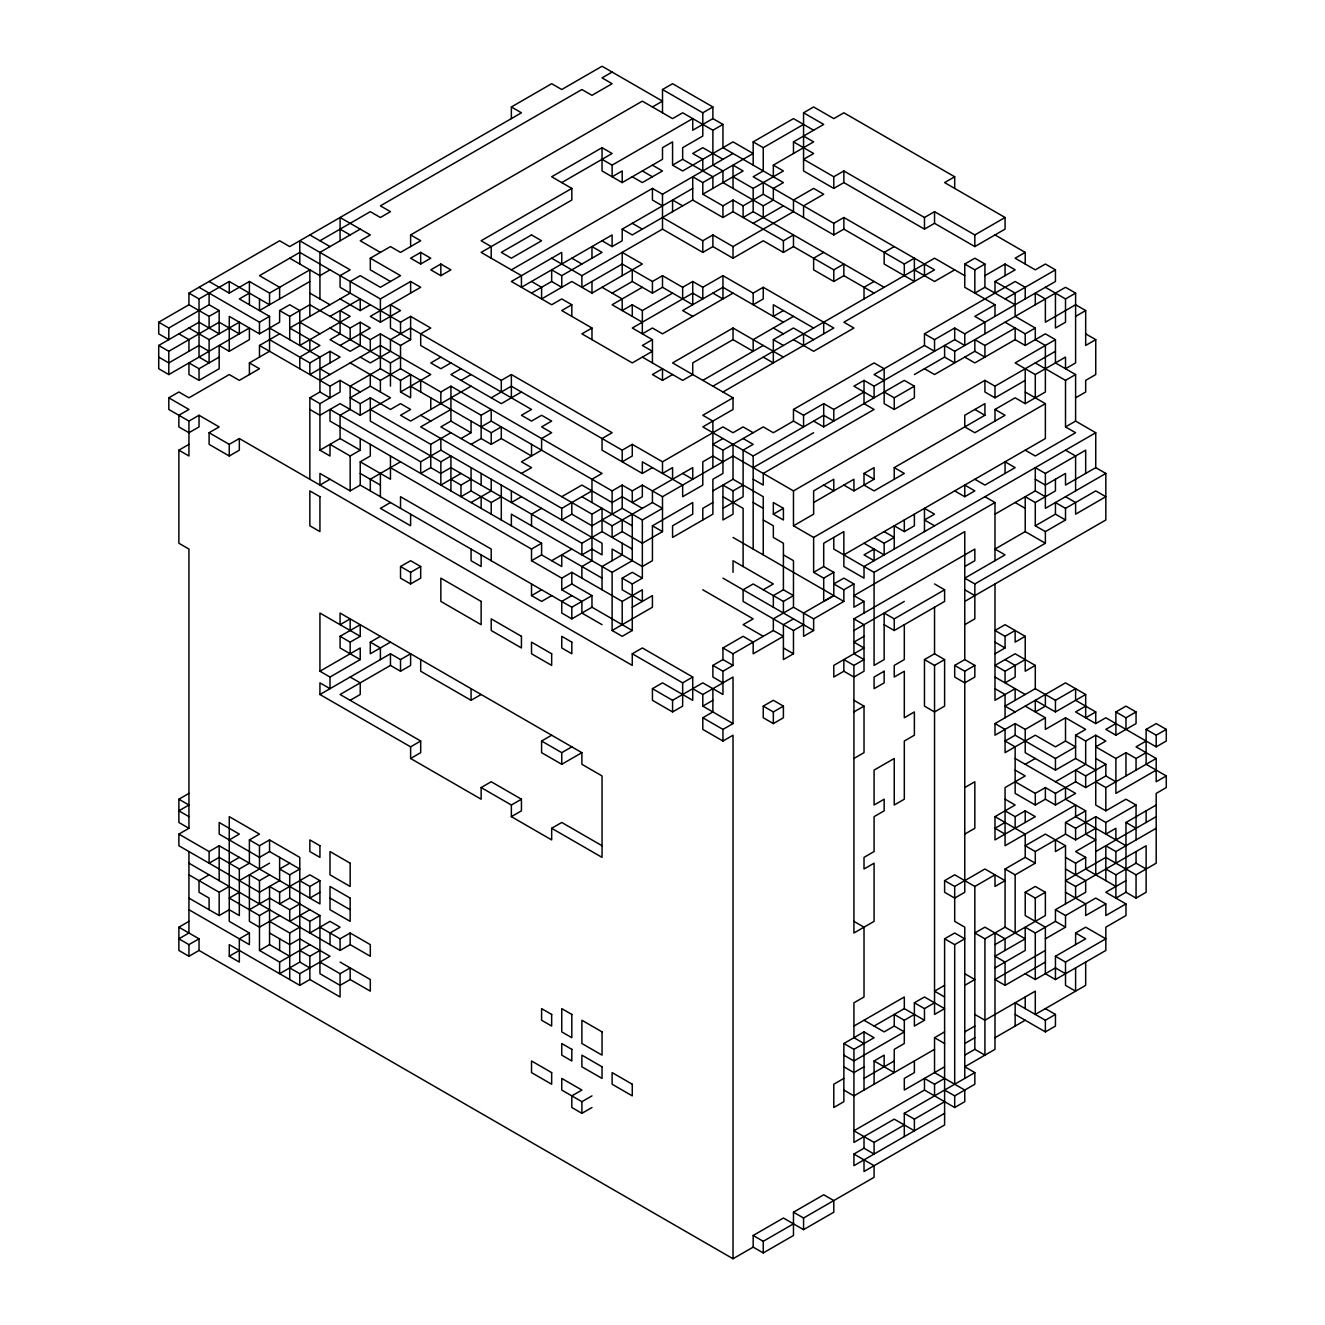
<?xml version="1.0" encoding="UTF-8"?>
<svg xmlns="http://www.w3.org/2000/svg" width="1325" height="1325" viewBox="0 0 1325 1325"><rect width="100%" height="100%" fill="white"/><g stroke="black" fill="none" stroke-linecap="round" stroke-linejoin="round"><path stroke-width="1.5" d="M219.172 357.104L199.032 368.731L188.945 362.918L188.945 374.561L199.032 380.374L219.172 368.731L219.172 345.461L229.258 351.291L249.398 339.647L249.398 328.02L168.805 374.561L158.718 368.731L158.718 345.461L199.032 322.207L219.172 333.834L219.172 310.563L209.102 304.75L168.805 328.02L168.805 339.647L158.718 333.834L158.718 322.207L188.945 304.75L188.945 293.107L279.625 240.769L289.711 246.582L521.437 112.791L511.367 106.977L511.367 118.604M511.367 106.977L551.664 83.707L561.75 89.52L602.047 66.25L662.5 101.147L652.43 106.977M188.945 293.107L199.032 298.937L229.258 281.48L269.555 304.75L269.555 293.107L309.851 269.853L309.851 316.377M209.102 281.48L229.258 293.107L249.398 281.48L269.555 293.107M319.938 240.769L370.304 211.669L380.391 217.499L390.461 211.669L380.391 205.855L581.89 89.52L591.977 95.334L612.117 83.707L602.047 77.877L612.117 72.063M188.945 304.75L209.102 316.377L219.172 310.563M249.398 293.107L239.328 298.937L269.555 316.377L269.555 351.291L249.398 362.918L249.398 374.561M360.234 229.126L319.938 252.396L319.938 298.937M158.718 345.461L168.805 351.291L219.172 322.207L239.328 333.834L239.328 322.207L209.102 339.647L209.102 362.918L199.032 357.104L199.032 298.937M309.851 281.48L259.485 310.563L259.485 298.937M330.008 269.853L319.938 275.666L289.711 258.209M199.032 287.293L259.485 322.207L269.555 316.377M229.258 351.291L229.258 316.377L259.485 333.834L279.625 322.207L279.625 310.563L289.711 304.75L299.781 310.563L299.781 345.477L350.164 316.377L340.078 310.563L340.078 333.834L330.008 339.647L350.164 351.291L360.234 345.461L360.234 322.207L370.304 328.02L340.078 345.461M390.461 281.48L370.304 269.853L370.304 258.209L390.461 246.582L400.531 252.396L420.688 240.753L410.618 234.939L410.618 246.582M410.618 234.939L642.343 101.147L672.57 118.604L682.657 112.791L712.883 130.231L722.953 124.418L722.953 147.688L783.406 182.585L773.336 188.415L773.336 200.042L763.25 205.855L722.953 182.585L722.953 170.958L712.883 165.145L712.883 130.231M662.5 112.791L662.5 89.52L672.57 83.707L712.883 106.961L712.883 118.604L692.727 130.231L692.727 118.604L612.117 165.145L602.047 159.315M279.625 310.563L289.711 316.377L309.851 304.75L350.164 328.02L360.234 322.207M209.102 432.728L229.258 444.355L239.328 438.542L239.328 450.169L229.258 455.999L209.102 444.355L209.102 432.728L219.172 426.915L199.032 415.272L188.945 421.085L168.805 409.458L168.805 397.815L178.875 392.001L188.945 397.815L229.258 374.561L239.328 380.374L259.485 368.731L249.398 362.918M259.485 357.104L259.485 345.477L279.625 333.834M420.688 252.396L410.618 258.209L420.688 264.023L430.757 258.209L420.688 252.396L420.688 264.023M561.75 182.585L612.117 153.501L602.047 147.688L551.664 176.772L571.82 188.415L571.82 200.042L481.141 252.396L521.437 275.666L521.437 287.293L612.117 234.939L612.117 246.582L602.047 240.769M330.008 316.377L360.234 298.937L360.234 310.563L340.078 298.937M360.234 310.563L370.304 304.75M279.625 298.937L279.625 287.293L259.485 275.666L299.781 252.396L380.391 298.937L410.618 281.48L420.688 287.293L370.304 316.377L380.391 322.207L400.531 310.563L390.461 304.75L390.461 328.02L410.618 339.647L410.618 316.377L400.531 322.207L340.078 287.293L340.078 275.666L350.164 269.853L299.781 240.769L299.781 264.023M440.844 264.023L430.757 269.853L440.844 275.666L450.914 269.853L440.844 264.023L440.844 275.666M571.82 188.415L481.141 240.753L491.211 246.582L491.211 258.209M662.5 89.52L702.797 112.791L712.883 106.961M309.851 362.918L330.008 351.291L340.078 357.104L309.851 374.561L309.851 362.918L269.555 339.647M602.047 147.688L602.047 170.958L622.203 182.585L662.5 159.315L662.5 147.688L672.57 141.874L672.57 165.145L682.657 170.958L733.023 141.874L753.18 153.501L702.797 182.585L692.727 176.772L692.727 200.042L632.273 234.939L622.203 229.126L622.203 240.769L612.117 246.582M279.625 857.374L279.625 880.645L259.485 892.272L178.875 845.747L178.875 834.104L188.945 828.291L188.945 549.063L178.875 543.25L178.875 450.169L188.945 444.355M360.234 333.834L370.304 339.647L380.391 333.834L400.531 345.461L410.618 339.647M672.57 165.145L682.657 159.315L712.883 176.772L712.883 188.415M319.938 380.374L380.391 345.461L430.757 374.544L400.531 392.001L410.618 397.815L410.618 374.561L400.531 380.374L380.391 368.731L350.164 386.188L350.164 409.458L340.078 415.272L340.078 438.542L319.938 450.169L330.008 455.999L330.008 444.355L350.164 455.999L360.234 450.169L360.234 438.542M511.367 269.853L652.43 188.415L662.5 194.228L733.023 153.501M309.851 479.252L309.851 397.815L319.938 392.001L330.008 397.815L330.008 386.188L340.078 380.374L360.234 392.001M753.18 165.145L753.18 141.874L793.476 118.604L813.633 130.231M954.696 176.772L944.609 182.585L1005.062 217.499L1005.062 229.126L974.836 246.582L934.539 223.312L924.469 229.126L843.859 182.585L833.789 188.415L803.563 170.958L803.563 112.791L813.633 106.961L833.789 118.604L843.859 112.791L954.696 176.772L954.696 188.415M309.851 397.815L319.938 403.645L340.078 392.001L340.078 380.374M330.008 328.02L390.461 362.918L400.531 357.104M622.203 229.126L692.727 188.415M753.18 141.874L763.25 147.688L803.563 124.418M309.851 409.458L319.938 415.272L340.078 403.645L360.234 415.272L390.461 397.815L370.304 386.188L350.164 397.815L360.234 403.645L370.304 397.815L390.461 409.458L400.531 403.645L410.618 409.458L400.531 415.272L410.618 421.085L471.071 386.188M350.164 362.918L380.391 380.374L400.531 368.731L440.844 392.001L450.914 386.188L602.047 473.439L591.977 479.252L591.977 502.523M531.524 293.107L551.664 281.48L561.75 287.293L561.75 275.666L602.047 252.396L591.977 246.582L591.977 258.209M702.797 182.585L702.797 194.228L743.11 170.958L733.023 165.145L733.023 188.415M793.476 153.501L793.476 141.874L823.703 124.418L803.563 112.791M440.844 357.104L430.757 362.918L440.844 368.731L450.914 362.918M551.664 258.209L581.89 275.666L662.5 229.126L702.797 252.396L712.883 246.582L733.023 258.209L763.25 240.769L783.406 252.396L793.476 246.582L833.789 269.853L843.859 264.023L843.859 275.666L833.789 281.48L813.633 269.853L813.633 258.209L823.703 252.396M773.336 176.772L773.336 165.145L813.633 141.874L803.563 136.061M702.797 194.228L722.953 205.855L733.023 200.042L743.11 205.855L763.25 194.228L833.789 234.939L843.859 229.126L904.312 264.023L914.383 258.209L914.383 281.48L884.156 264.023L884.156 252.396L894.242 246.582M733.023 176.772L753.18 188.415L783.406 170.958L773.336 165.145M460.984 368.731L450.914 374.544L501.297 403.645L521.437 392.001M571.82 316.377L571.82 304.75L561.75 310.563L591.977 328.02L591.977 339.647M531.524 281.48L541.594 287.293L541.594 298.937L571.82 281.48L591.977 293.107L642.343 264.023L622.203 252.396L622.203 275.666M692.727 200.042L722.953 217.499L733.023 211.669L783.406 240.769L793.476 234.939L793.476 246.582M460.984 380.374L471.071 374.544M612.117 293.123L632.273 281.48L652.43 293.123L662.5 287.293L692.727 304.75L692.727 281.48L702.797 287.293L722.953 275.666L753.18 293.107L763.25 287.293L833.789 328.02L722.953 392.001M662.5 217.499L702.797 240.769L712.883 234.939L733.023 246.582L793.476 211.669L793.476 200.042L813.633 188.415L823.703 194.228L803.563 205.855L803.563 217.499M884.156 287.293L753.18 211.669L743.11 217.499L743.11 205.855M642.343 287.293L612.117 304.75L642.343 322.207M581.89 275.666L581.89 287.293L622.203 264.023L652.43 281.48L662.5 275.666L682.657 287.293L692.727 281.48M753.18 223.312L783.406 205.855M793.476 141.874L813.633 153.501L803.563 159.315L833.789 176.772L843.859 170.958L924.469 217.499L934.539 211.669L974.836 234.939L1005.062 217.499M330.008 479.252L319.938 485.082L319.938 473.439L350.164 490.896L360.234 485.082L571.82 607.231L591.977 595.604L591.977 607.231L632.273 630.501L632.273 583.961L642.343 578.147L642.343 519.98L662.5 508.336L652.43 502.523L612.117 525.793L602.047 519.98M360.234 485.082L360.234 461.812L370.304 455.999L370.304 444.355M450.914 409.458L420.688 426.898L561.75 508.336L591.977 490.896M360.234 357.104L370.304 362.918L390.461 351.291L390.461 339.647L410.618 328.02L501.297 380.374L511.367 374.544L612.117 432.728L602.047 438.542L602.047 450.169L642.343 473.439L652.43 467.626M591.977 328.02L581.89 333.834L632.273 362.918L652.43 351.291L642.343 345.461L652.43 339.647L652.43 362.918M672.57 293.123L642.343 310.563L632.273 304.75L622.203 310.563L622.203 298.937L602.047 287.293M471.071 421.085L471.071 432.728L450.914 421.085L440.844 426.898L591.977 514.166L602.047 508.336L602.047 531.607L581.89 543.25L450.914 467.626L440.844 473.439L430.757 467.626L420.688 473.439L420.688 461.812L440.844 450.169L602.047 543.25L602.047 554.877L591.977 549.063L581.89 554.877L581.89 543.25M491.211 397.815L511.367 386.188L622.203 450.169L632.273 444.355L662.5 461.812L722.953 426.898L733.023 432.728L743.11 426.898L753.18 432.728M400.531 461.812L370.304 479.252L370.304 490.896M370.304 409.458L430.757 444.355L450.914 432.728M450.914 397.815L481.141 415.272L491.211 409.458L491.211 421.085L481.141 426.898M460.984 438.542L471.071 432.728M763.25 147.688L763.25 170.958L753.18 176.772L833.789 223.312L843.859 217.499L934.539 269.853L843.859 322.207L853.929 328.02L813.633 351.291L793.476 339.647M370.304 397.815L370.304 421.085L440.844 461.812L450.914 455.999L450.914 490.896M471.071 444.355L481.141 438.542L491.211 444.355L501.297 438.542L531.524 455.999L531.524 444.355M410.618 386.188L491.211 432.728L501.297 426.898L501.297 438.542M733.023 293.123L662.5 333.834L652.43 328.02L642.343 333.834L642.343 310.563M390.461 502.523L380.391 508.353L410.618 525.793L410.618 514.166M460.984 473.439L440.844 485.082L440.844 461.812M450.914 479.252L460.984 485.082L471.071 479.252M783.406 357.104L733.023 328.02L672.57 362.918L733.023 397.815L733.023 409.458L702.797 426.898L753.18 455.999L823.703 415.272L833.789 421.085L833.789 409.458L864.016 392.001M501.297 496.709L491.211 502.523L471.071 490.896L460.984 496.709L460.984 485.082M662.5 380.374L662.5 368.731L652.43 374.544L662.5 380.374L672.57 374.544M793.476 316.377L753.18 339.647L753.18 351.291L733.023 339.647L692.727 362.918L692.727 374.561L682.657 380.374L642.343 357.104M783.406 310.563L773.336 316.377L773.336 304.75L813.633 328.02M471.071 502.523L491.211 490.896L491.211 479.252M521.437 473.439L531.524 467.626L521.437 461.812L541.594 450.169L541.594 438.542L551.664 432.728L541.594 426.898L551.664 421.085L541.594 415.272L531.524 421.085L521.437 415.272L531.524 409.458L420.688 345.461L420.688 333.834L430.757 328.02L410.618 316.377M702.797 380.374L763.25 345.461M763.25 357.104L773.336 362.918L773.336 339.647L793.476 328.02L813.633 339.647M874.086 281.48L864.016 287.293L864.016 298.937M400.531 566.52L410.618 560.707L420.688 566.52L420.688 578.147L410.618 583.961L400.531 578.147L400.531 566.52L410.618 572.334L420.688 566.52M521.437 496.709L511.367 502.523L511.367 490.896M712.883 386.188L934.539 258.209L964.766 275.666M541.594 508.353L531.524 514.166L531.524 525.793M561.75 496.709L581.89 485.082L612.117 502.523L622.203 496.709L642.343 508.336M733.023 397.815L702.797 415.272L712.883 421.085L712.883 467.626M954.696 269.853L934.539 281.48L914.383 269.853M994.992 316.377L994.992 304.75L964.766 287.293L964.766 264.023L974.836 258.209L984.922 264.023L984.922 287.293L1015.149 304.75M340.078 636.315L360.234 624.688L360.234 636.315L350.164 642.145L340.078 636.315L340.078 647.958L360.234 659.585L360.234 647.958L319.938 671.228L319.938 613.061L360.234 636.315M964.766 264.023L974.836 269.853L984.922 264.023M642.343 519.98L622.203 508.336L591.977 525.793L571.82 514.166L561.75 519.98L561.75 508.336M491.211 421.085L612.117 490.896L622.203 485.082L632.273 490.896L642.343 485.082L662.5 496.709L733.023 455.999L793.476 490.896L984.922 380.374L994.992 386.188L1055.445 351.291M984.922 275.666L1005.062 264.023L1015.149 269.853L994.992 281.48L994.992 293.107M1025.219 264.023L1025.219 252.396L1015.149 258.209L1035.289 269.853L1045.375 264.023L1055.445 269.853L1055.445 281.48L964.766 333.834L954.696 328.02L934.539 339.647L924.469 333.834L924.469 345.461L934.539 351.291L934.539 339.647M390.461 642.145L370.304 653.772L370.304 642.145L380.391 636.315M390.461 467.626L531.524 549.063L541.594 543.25L541.594 554.877L561.75 566.52L561.75 554.877L602.047 578.147M722.953 438.542L712.883 444.355L722.953 450.169L763.25 426.898L773.336 432.728L793.476 421.085L803.563 426.898L803.563 415.272L823.703 403.645L833.789 409.458M984.922 287.293L974.836 293.107L974.836 269.853M319.938 671.228L330.008 677.042L360.234 659.585M531.524 549.063L531.524 560.707L541.594 554.877M793.476 421.085L793.476 409.458L874.086 362.918L884.156 368.731L884.156 403.645L894.242 409.458L914.383 397.815L914.383 386.188L904.312 380.374L823.703 426.898L813.633 421.085M924.469 333.834L1015.149 281.48L1025.219 287.293L1025.219 298.937M319.938 694.499L390.461 653.772L400.531 659.585L410.618 653.772L410.618 665.415L400.531 671.228L390.461 665.415L340.078 694.499L420.688 741.023L420.688 752.666L410.618 758.48L410.618 746.853L319.938 694.499L319.938 682.855L330.008 688.669L330.008 677.042M551.664 560.707L571.82 549.063M864.016 380.374L853.929 386.188L874.086 397.815L874.086 386.188L864.016 380.374L864.016 403.645L874.086 409.458L763.25 473.439L763.25 485.082L753.18 479.252M924.469 345.461L874.086 374.544L884.156 380.374M994.992 304.75L974.836 316.377L984.922 322.207L984.922 333.834M1005.062 298.937L1055.445 269.853M622.203 519.98L622.203 531.607L612.117 537.437L612.117 525.793M874.086 386.188L954.696 339.647L964.766 345.461L964.766 333.834M188.945 828.291L178.875 822.477L178.875 799.207L188.945 793.393M350.164 700.312L360.234 694.499L360.234 682.855L350.164 677.042M531.524 583.961L531.524 595.604L541.594 589.791M531.524 560.707L561.75 578.147L571.82 572.334L622.203 601.418L642.343 589.791L642.343 601.418L622.203 589.791L622.203 578.147L632.273 572.334L642.343 578.147M612.117 560.69L612.117 549.063L642.343 566.52L652.43 560.69L652.43 525.793L692.727 502.523L692.727 514.166L672.57 525.793L672.57 537.437L712.883 514.166L712.883 479.252L722.953 473.439L722.953 450.169M712.883 490.896L733.023 479.252L763.25 496.709L763.25 554.877M753.18 467.626L813.633 432.728M914.383 374.544L944.609 357.104L954.696 362.918L954.696 351.291L944.609 345.461L944.609 357.104M954.696 351.291L1065.515 287.293L1075.602 293.107L1075.602 362.918L1065.515 368.731L1065.515 357.104L1035.289 374.561L1015.149 362.918L1055.445 339.647L1055.445 362.918L1075.602 374.561L1075.602 421.085L1095.742 432.728L1095.742 467.626L1065.515 485.082L1065.515 473.439L1045.375 485.082L1035.289 479.252M551.664 595.604L541.594 601.418L531.524 595.604M561.75 578.147L561.75 589.791L571.82 583.961L591.977 595.604M662.5 496.709L662.5 531.607L642.343 543.25L622.203 531.607M712.883 502.523L702.797 508.353L702.797 519.98M733.023 490.896L733.023 514.166L722.953 519.98L722.953 485.082L733.023 490.896L743.11 485.082M884.156 392.001L894.242 397.815L914.383 386.188M1055.445 339.647L1045.375 333.834L1025.219 345.461L1015.149 339.647L1015.149 328.02L984.922 345.461L984.922 357.104L974.836 351.291L934.539 374.544L924.469 368.731M1045.375 287.293L1065.515 298.937L1075.602 293.107M571.82 595.604L561.75 601.418L561.75 613.044L571.82 618.874L591.977 607.231M511.367 525.793L511.367 514.166L612.117 572.334L632.273 560.69L632.273 514.166M722.953 508.353L743.11 496.709L743.11 450.169L753.18 444.355L743.11 438.542M1015.149 339.647L974.836 362.918L964.766 357.104M1025.219 345.461L1025.219 333.834L1035.289 328.02L1035.289 339.647L1045.375 345.461L1045.375 392.001L1025.219 403.645L1015.149 397.815L994.992 409.458L994.992 421.085M1075.602 316.377L1085.672 310.563L1085.672 345.461L1095.742 339.647L1095.742 374.561L1085.672 380.374L1085.672 392.001L1075.602 397.815M773.336 514.166L783.406 508.353L783.406 519.98L773.336 514.166L773.336 502.523L783.406 508.336M178.875 834.104L209.102 851.561L219.172 845.747L319.938 903.915L319.938 880.645L309.851 874.831L279.625 892.272L279.625 903.915L289.711 898.085L319.938 915.542L319.938 973.709L340.078 985.353L350.164 979.539L370.304 991.166L370.304 979.539L340.078 962.082M229.258 839.918L239.328 834.104L219.172 822.477L219.172 834.104L259.485 857.374L269.555 851.561L299.781 869.001L289.711 874.831L279.625 869.001L289.711 863.188M420.688 659.585L420.688 671.228L471.071 700.312L481.141 694.499M632.273 607.231L652.43 595.604L652.43 607.231L612.117 630.501L612.117 572.334M813.633 502.523L853.929 479.252L853.929 490.896L843.859 485.082M894.242 479.252L894.242 467.626L904.312 473.439L874.086 490.896L864.016 485.082L864.016 473.439L874.086 467.626L874.086 479.252L853.929 490.896M984.922 380.374L984.922 392.001L994.992 397.815L1025.219 380.374M209.102 851.561L209.102 863.188L219.172 857.374L239.328 869.001L249.398 863.188L249.398 839.918L259.485 834.104L229.258 816.647L229.258 921.355L249.398 932.999L249.398 944.626L188.945 909.728M410.618 746.853L420.688 741.023M793.476 490.896L793.476 525.793L813.633 514.166L813.633 490.896L833.789 479.252L833.789 490.896L823.703 485.082M894.242 467.626L984.922 415.272L984.922 403.645L964.766 415.272L964.766 426.898L974.836 432.728L1005.062 415.272L994.992 409.458M209.102 874.831L199.032 880.645L199.032 892.272L209.102 898.102L209.102 909.728M229.258 863.188L239.328 857.374M249.398 839.918L259.485 845.731L269.555 839.918L299.781 857.374L299.781 962.082L279.625 973.709L279.625 962.082L309.851 944.626M632.273 630.501L622.203 636.315L612.117 630.501M1035.289 362.918L1065.515 380.374L1075.602 374.561M793.476 525.793L813.633 537.437L1045.375 403.645L1045.375 438.542L843.859 554.877M188.945 874.831L219.172 892.272L229.258 886.458M239.328 880.645L269.555 863.188M632.273 653.772L642.343 647.958L692.727 677.042L692.727 700.312L662.5 682.855L652.43 688.669L652.43 700.312L672.57 711.939L682.657 706.126L682.657 682.855L632.273 653.772L632.273 665.398L239.328 438.542M753.18 1247.123L753.18 1235.48L783.406 1218.023L803.563 1229.666L833.789 1212.209L833.789 1200.582L823.703 1194.769L793.476 1212.209L793.476 1235.48L763.25 1252.937L753.18 1247.123L733.023 1258.75L199.032 950.456L188.945 956.269L178.875 950.456L178.875 927.185L188.945 921.355M239.328 892.272L229.258 898.085L259.485 915.542L269.555 909.728M279.625 915.542L259.485 927.185L249.398 921.355L249.398 874.831L259.485 880.645L269.555 874.831M763.25 589.791L773.336 583.961L733.023 560.707L733.023 572.334M188.945 898.102L219.172 915.542L229.258 909.728L239.328 915.542L239.328 869.001M803.563 624.688L793.476 630.501L743.11 601.418L743.11 589.791L753.18 583.961L783.406 601.418L793.476 595.604L783.406 589.791L773.336 595.604L773.336 607.231M813.633 537.437L813.633 572.334L823.703 566.52L833.789 572.334L833.789 595.604L823.703 601.418L823.703 578.147L833.789 572.334M1065.515 380.374L1065.515 426.915L1075.602 421.085M188.945 851.561L188.945 932.999L178.875 938.812L188.945 944.626L199.032 938.812L199.032 950.456M249.398 909.728L269.555 898.085L289.711 909.728L299.781 903.915M410.618 758.48L481.141 799.207L481.141 787.563L511.367 805.02L511.367 816.647L551.664 839.918L551.664 828.291L602.047 857.374L602.047 775.937L581.89 764.293L581.89 752.666L561.75 764.293L541.594 752.666L541.594 741.023L551.664 735.209M874.086 537.437L884.156 543.25L894.242 537.437L884.156 531.607M894.242 549.063L894.242 525.793L904.312 531.607L914.383 525.793L914.383 514.166M964.766 496.709L974.836 490.896L964.766 485.082L964.766 496.709L954.696 490.896M299.781 880.645L309.851 886.458L319.938 880.645M481.141 787.563L491.211 781.75L521.437 799.207L521.437 810.834L511.367 816.647M722.953 647.958L733.023 653.772L733.023 665.398L722.953 659.585L722.953 647.958L743.11 636.315L753.18 642.145L753.18 653.772L783.406 636.315L773.336 630.501L773.336 618.874L793.476 607.231L813.633 618.874L843.859 601.418L843.859 589.791L853.929 583.961L853.929 607.231L864.016 601.418L864.016 613.044M1095.742 432.728L864.016 566.52L864.016 578.147L843.859 566.52L843.859 531.607L823.703 543.25L823.703 566.52M722.953 682.855L712.883 677.042L712.883 665.398L722.953 659.585M733.023 653.772L773.336 630.501M793.476 618.874L783.406 624.688L783.406 659.585L793.476 653.772L793.476 630.501M833.789 595.604L803.563 613.044L803.563 636.315L813.633 630.501L813.633 618.874M833.789 537.437L833.789 549.063L874.086 572.334L994.992 502.523L994.992 560.707M994.992 514.166L1035.289 490.896L1035.289 467.626L1045.375 473.439L1085.672 450.169L1085.672 473.439M249.398 932.999L239.328 938.812L239.328 962.082L229.258 956.269L229.258 944.626L299.781 985.353L309.851 979.539L340.078 996.98L340.078 973.709L319.938 962.082M319.938 892.272L309.851 898.085L309.851 886.458M541.594 741.023L561.75 752.666L571.82 746.853M682.657 682.855L692.727 677.042M229.258 956.269L239.328 950.456M309.851 909.728L289.711 921.355L289.711 909.728M652.43 688.669L672.57 700.312L702.797 682.855L722.953 694.482L722.953 671.228L733.023 665.398M692.727 688.669L702.797 694.499L733.023 677.042L733.023 723.582L722.953 729.396L702.797 717.753L702.797 729.396L722.953 741.023L733.023 735.209L733.023 1258.75M1065.515 496.709L1075.602 502.523L1075.602 514.166L1105.828 496.709L1095.742 490.896L1065.515 508.353L1065.515 519.98L1045.375 531.607L1045.375 543.25L974.836 583.961L964.766 578.147L1005.062 554.877L994.992 549.063L1025.219 531.607L1025.219 496.709L1035.289 502.523L1055.445 490.896L1055.445 479.252M259.485 915.542L259.485 950.439L269.555 944.626L289.711 956.269M269.555 921.355L289.711 932.999L299.781 927.185M299.781 915.542L309.851 921.355L319.938 915.542M511.367 805.02L521.437 799.207M702.797 694.499L702.797 706.126L712.883 700.312M864.016 636.315L853.929 642.145L864.016 647.958L833.789 665.398L833.789 677.042L843.859 671.228L843.859 659.585L853.929 665.398L864.016 659.585L853.929 653.772L853.929 618.874L974.836 549.063L974.836 560.707L964.766 566.52M964.766 601.418L1105.828 519.98L1105.828 473.439L1045.375 508.353L1045.375 473.439M853.929 630.501L904.312 601.418M702.797 717.753L712.883 711.939L712.883 688.669M1035.289 502.523L1035.289 525.793L1055.445 514.166L1065.515 519.98M299.781 950.439L309.851 956.269L319.938 950.439M319.938 927.185L340.078 938.812L350.164 932.999L370.304 944.626L370.304 956.269L350.164 944.626L340.078 950.439L188.945 863.188M874.086 572.334L874.086 665.398L884.156 659.585L884.156 613.044L894.242 618.874L944.609 589.791L944.609 601.418L894.242 630.501L884.156 624.688M763.25 706.126L773.336 700.312L783.406 706.126L783.406 717.753L773.336 723.582L763.25 717.753L763.25 706.126L773.336 711.939L783.406 706.126M299.781 985.353L299.781 973.709L330.008 956.269L299.781 938.812L289.711 944.626L269.555 932.999M551.664 828.291L561.75 822.461L602.047 845.731M340.078 973.709L350.164 967.896L350.164 979.539M964.766 624.688L974.836 618.874L974.836 583.961M924.469 659.585L934.539 653.772L944.609 659.585L944.609 706.126L934.539 711.939L924.469 706.126L924.469 659.585L934.539 665.398L944.609 659.585M853.929 711.939L864.016 706.126L864.016 752.666L853.929 758.48M954.696 665.415L964.766 659.585L974.836 665.415L974.836 677.042L964.766 682.855L954.696 677.042L954.696 665.415L964.766 671.228L974.836 665.415M1025.219 636.331L1005.062 624.688L994.992 630.501L1005.062 636.331L1015.149 630.501L1015.149 642.145L1025.219 636.331L1025.219 671.228L1035.289 665.415L1035.289 688.685L1005.062 706.126L1015.149 711.939M994.992 653.772L1005.062 647.958L1005.062 636.331M1035.289 665.415L1015.149 653.772L994.992 665.415L1005.062 671.228L1025.219 659.602M1025.219 729.396L1025.219 752.666L1055.445 770.123L1075.602 758.48L1075.602 735.209L1085.672 729.396L1065.515 717.769L1045.375 729.396L1045.375 717.769L1025.219 729.396L1015.149 723.582L994.992 735.209L994.992 723.582L1065.515 682.855L1085.672 694.499L1085.672 717.769L1095.742 711.939L1095.742 723.582L1075.602 711.939L1085.672 706.126M1035.289 688.685L1055.445 700.312L1075.602 688.685L1075.602 700.312L1095.742 711.939M1065.515 717.769L1065.515 741.039L1075.602 746.853L1055.445 758.48L1015.149 735.209L1005.062 741.039L1015.149 746.853L1015.149 793.377L1035.289 805.02L1045.375 799.207L1055.445 805.02L1075.602 793.393L1015.149 758.48M1045.375 694.499L1045.375 706.126L1035.289 711.939L1035.289 700.312L1055.445 711.939L1085.672 694.499M964.766 787.563L974.836 781.75L974.836 828.291L964.766 834.104M1025.219 764.293L1035.289 758.48M1065.515 741.039L1055.445 746.853L1035.289 735.209L1005.062 752.666L1005.062 729.396L994.992 723.582M1095.742 723.582L1105.828 717.769L1156.195 746.853L1166.282 741.039L1166.282 729.396L1156.195 723.582L1146.125 729.396L1146.125 764.293L1166.282 775.937L1166.282 787.563L1156.195 793.393L1156.195 863.188L1136.055 874.831L1136.055 898.102L1125.968 892.272L1115.898 898.102L1115.898 874.831L1105.828 869.001M1115.898 735.209L1115.898 711.956L1125.968 706.126L1136.055 711.956L1136.055 723.582L1115.898 735.209L1105.828 729.396L1115.898 723.582M1075.602 735.209L1085.672 741.039L1095.742 735.209L1105.828 741.039L1095.742 746.853L1115.898 758.48L1125.968 752.666L1136.055 758.48L1146.125 752.666M1115.898 711.956L1125.968 717.769L1136.055 711.956M1005.062 810.834L1015.149 816.647L1025.219 810.834L1035.289 816.647L994.992 839.918L994.992 816.647L1015.149 805.02L1005.062 799.207M1015.149 781.75L1035.289 793.377L1045.375 787.563L1055.445 793.377L1075.602 781.75L1085.672 787.563L1105.828 775.937L1105.828 764.293L1095.742 758.48M1055.445 781.75L1085.672 764.293L1085.672 741.039M1005.062 822.477L994.992 828.291L1005.062 834.104M1075.602 781.75L1075.602 770.123L1085.672 775.937L1105.828 764.293M1146.125 741.039L1136.055 746.853L1156.195 758.48L1156.195 781.75L1166.282 775.937M1146.125 729.396L1156.195 735.209L1166.282 729.396M964.766 671.228L964.766 892.272L954.696 898.085L944.609 892.272L944.609 880.645L954.696 874.815L974.836 886.458L974.836 1049.334L964.766 1055.147M1095.742 781.75L1105.828 787.563L1156.195 758.48M591.977 1107.501L581.89 1113.331L571.82 1107.501L571.82 1095.874L581.89 1090.061L561.75 1078.418L561.75 1090.061L581.89 1101.688L591.977 1095.874M944.609 880.645L954.696 886.458L984.922 869.001L1005.062 880.645L994.992 886.458L994.992 874.815L974.836 886.458M1095.742 828.291L1075.602 839.918L1065.515 834.104L1065.515 822.477L1085.672 810.834L1085.672 834.104L1095.742 839.918L1075.602 851.561L1085.672 857.374L1085.672 869.001L1115.898 886.458M1156.195 770.123L1115.898 793.393L1115.898 758.48M1045.375 950.439L994.992 979.523L1005.062 985.353L1005.062 962.082L994.992 956.269L1025.219 938.812L1005.062 927.185L1005.062 869.001L1025.219 857.374L1035.289 863.188L1035.289 851.561L1025.219 845.731L1045.375 834.104L1065.515 845.731L1065.515 903.915M1035.289 851.561L1065.515 834.104M1065.515 822.477L1075.602 828.291L1095.742 816.647L1105.828 822.477L1136.055 805.02L1136.055 839.918M1095.742 735.209L1095.742 805.02L1105.828 810.834L1125.968 799.207L1136.055 805.02M1005.062 869.001L1015.149 874.831L1035.289 863.188M1065.515 845.731L1055.445 851.561L1055.445 839.918M1125.968 892.272L1125.968 822.477L1156.195 805.02M944.609 938.812L954.696 932.999L964.766 938.812L954.696 944.626L944.609 938.812L944.609 1124.958L864.016 1171.499L864.016 1159.855M1125.968 880.645L1105.828 892.272L1125.968 903.915L1125.968 915.542L1105.828 927.185L1105.828 950.439L1055.445 979.539L1045.375 973.709L1045.375 927.185L1025.219 915.542L1025.219 892.272L1035.289 886.458L1045.375 892.272L1045.375 915.542L994.992 944.626M1065.515 857.374L1075.602 863.188L1085.672 857.374M1095.742 851.561L1156.195 816.647M1025.219 892.272L1035.289 898.085L1045.375 892.272M1105.828 880.645L1105.828 845.731L1115.898 851.561L1156.195 828.291M1005.062 950.439L1005.062 938.812L984.922 927.169L974.836 932.999L984.922 938.812L1005.062 927.169M1136.055 874.831L1105.828 857.374L1065.515 880.645L1075.602 886.458L1146.125 845.747L1146.125 892.272L1136.055 898.102M853.929 1026.063L904.312 996.98L904.312 1008.623L874.086 1026.063M1055.445 909.728L1065.515 915.542L1065.515 927.185L1055.445 921.355L1055.445 909.728L1085.672 892.272L1085.672 880.645L1065.515 869.001M1115.898 874.831L1136.055 863.188L1146.125 869.001M843.859 1043.52L864.016 1031.877L874.086 1037.707L853.929 1049.334L843.859 1043.52L843.859 1101.688L833.789 1107.501L833.789 1084.231L843.859 1078.418M934.539 1002.793L924.469 1008.623L924.469 1020.25L914.383 1026.063L914.383 1002.793L924.469 996.98L944.609 1008.623L934.539 1014.437L934.539 665.398M944.609 985.353L934.539 991.166L944.609 996.98M994.992 967.896L1025.219 950.439L1025.219 927.185L1035.289 932.999L1055.445 921.355M1065.515 915.542L1095.742 898.085L1105.828 903.915L1105.828 915.542L1125.968 903.915M914.383 1014.437L904.312 1020.25L894.242 1014.437L894.242 1026.063L884.156 1031.877L864.016 1020.25M964.766 985.353L974.836 979.523L964.766 973.709M1045.375 938.812L1065.515 927.185M1105.828 903.915L1085.672 915.542L1085.672 903.915L1065.515 892.272M1075.602 944.626L1075.602 932.999L1085.672 927.185L1105.828 938.812L1065.515 962.082L1055.445 956.269L1055.445 979.539M864.016 1066.791L853.929 1072.604L843.859 1066.791M874.086 1084.231L874.086 1060.977L884.156 1055.147L884.156 1066.791M1005.062 985.353L1045.375 962.082M1055.445 956.269L1085.672 938.812L1075.602 932.999M864.016 1078.418L894.242 1060.977M944.609 1113.331L853.929 1165.685L853.929 1154.042L864.016 1148.228L874.086 1154.042L874.086 1142.415L853.929 1130.772L924.469 1090.061L954.696 1107.501L964.766 1101.688L964.766 1090.061L934.539 1072.604L934.539 1037.707L944.609 1031.877M1025.219 973.709L1035.289 979.523L1055.445 967.896L1065.515 973.709M934.539 1049.334L853.929 1095.874L843.859 1090.061M964.766 1031.877L974.836 1026.063M964.766 1043.52L974.836 1037.707M944.609 1066.791L904.312 1090.061L904.312 1078.418L914.383 1072.604L914.383 1060.977M994.992 1037.707L1025.219 1020.25M924.469 1090.061L924.469 1078.418L934.539 1084.231L944.609 1078.418M1015.149 1026.063L1015.149 1002.793L1045.375 1020.25L1055.445 1014.437L1055.445 1026.063L1045.375 1031.893L1015.149 1014.437M904.312 1136.585L904.312 1113.331L974.836 1072.604L974.836 1084.231L954.696 1095.874L944.609 1090.061M874.086 1142.415L904.312 1124.958M904.312 1113.331L914.383 1119.145L944.609 1101.688M753.18 1235.48L763.25 1241.293L793.476 1223.853M793.476 1212.209L803.563 1218.023L874.086 1177.312L874.086 1165.685L853.929 1154.042M994.992 234.939L1025.219 252.396M1085.672 310.563L1075.602 304.75L1045.375 322.207L1045.375 298.937L1035.289 293.107L1035.289 304.75M712.883 118.604L722.953 124.418M994.992 281.48L1015.149 293.107L1015.149 316.377L1035.289 328.02M1085.672 333.834L1095.742 339.647M722.953 159.315L702.797 147.688L692.727 153.501L702.797 159.315L702.797 170.958M1005.062 322.207L1025.219 333.834M984.922 345.461L974.836 339.647L974.836 351.291M652.43 165.145L662.5 170.958L642.343 182.585L632.273 176.772M843.859 275.666L874.086 293.107M642.343 170.958L652.43 176.772M1025.219 392.001L1045.375 403.645M682.657 205.855L672.57 200.042L672.57 211.669M1065.515 426.915L1075.602 432.728L1035.289 455.999L1025.219 450.169M662.5 205.855L652.43 200.042L652.43 188.415M1065.515 450.169L1075.602 455.999L1075.602 490.896M1095.742 467.626L1105.828 473.439M974.836 409.458L984.922 415.272M632.273 223.312L642.343 229.126M783.406 322.207L722.953 287.293L682.657 310.563L692.727 316.377M712.883 293.123L722.953 298.937L722.953 275.666M773.336 328.02L783.406 333.834M773.336 339.647L783.406 345.461M1035.289 490.896L1045.375 496.709M1065.515 508.353L1055.445 502.523L1055.445 514.166M974.836 479.252L984.922 485.082L1015.149 467.626L1005.062 461.812L1005.062 473.439M1015.149 502.523L1025.219 508.353M571.82 258.209L581.89 264.023M984.922 496.709L994.992 502.523M1035.289 525.793L1045.375 531.607M1025.219 531.607L1045.375 543.25M561.75 275.666L551.664 269.853L551.664 281.48M793.476 409.458L803.563 415.272M652.43 339.647L632.273 328.02L692.727 293.123L702.797 298.937L702.797 287.293M571.82 304.75L561.75 298.937L551.664 304.75L511.367 281.48L561.75 252.396L561.75 264.023M864.016 473.439L874.086 479.252M934.539 525.793L924.469 519.98L934.539 514.166L924.469 508.353L924.469 531.607M340.078 229.126L350.164 234.939M380.391 252.396L360.234 240.769L370.304 234.939L340.078 217.499L340.078 240.769M964.766 589.791L974.836 595.604M370.304 258.209L400.531 275.666L380.391 287.293L360.234 275.666L350.164 281.48L350.164 293.107L289.711 328.02L319.938 345.461L299.781 357.104L299.781 368.731M722.953 461.812L712.883 455.999L702.797 461.812L702.797 485.082L682.657 496.709L682.657 485.082L642.343 461.812L642.343 473.439M864.016 543.25L884.156 554.877L884.156 543.25M934.539 583.961L944.609 589.791M309.851 234.939L330.008 246.582M753.18 502.523L763.25 508.353M994.992 642.145L1005.062 647.958M682.657 473.439L692.727 479.252L692.727 467.626L652.43 490.896L652.43 502.523M722.953 496.709L743.11 508.353L743.11 566.52M763.25 519.98L773.336 525.793L773.336 537.437L783.406 543.25L783.406 589.791M1005.062 659.585L1015.149 665.415L1015.149 677.042L1005.062 682.855L1005.062 671.228M853.929 583.961L843.859 578.147L833.789 583.961L843.859 589.791M783.406 554.877L793.476 560.69L793.476 607.231M813.633 572.334L823.703 578.147M864.016 601.418L853.929 595.604L964.766 531.607L964.766 659.585M994.992 677.042L1025.219 694.499M309.851 293.123L330.008 304.75M733.023 537.437L843.859 601.418M994.992 688.669L1005.062 694.499L1005.062 717.769M1025.219 706.126L1045.375 717.769M853.929 618.874L864.016 624.688L864.016 671.228L853.929 677.042L843.859 671.228M1075.602 758.48L1095.742 770.123M1105.828 775.937L1115.898 781.75M299.781 322.207L319.938 333.834M652.43 525.793L662.5 531.607M581.89 496.709L632.273 525.793M722.953 578.147L813.633 630.501M269.555 328.02L319.938 357.104L319.938 392.001M420.688 415.272L430.757 421.085M1125.968 822.477L1136.055 828.291M319.938 368.731L330.008 374.561M602.047 531.607L632.273 549.063M702.797 589.791L753.18 618.874L743.11 624.688L763.25 636.315M1015.149 770.123L1025.219 775.937L1005.062 787.563L1005.062 845.731L1075.602 805.02L1075.602 816.647L1125.968 845.731M1085.672 810.834L1065.515 799.207L1065.515 787.563M259.485 345.477L330.008 386.188M783.406 647.958L793.476 653.772M853.929 700.312L864.016 706.126M188.945 328.02L209.102 339.647M420.688 461.812L330.008 409.458L330.008 421.085L541.594 543.25M622.203 578.147L632.273 583.961M158.718 322.207L168.805 328.02M178.875 333.834L188.945 339.647L188.945 351.291M209.102 351.291L199.032 345.461L168.805 362.918L158.718 357.104M340.078 438.542L360.234 450.169M994.992 816.647L1025.219 834.104L1025.219 857.374M360.234 461.812L390.461 479.252L390.461 455.999M712.883 665.398L722.953 671.228M360.234 473.439L380.391 485.082M561.75 589.791L581.89 601.418L581.89 613.044L602.047 624.688M168.805 397.815L188.945 409.458L178.875 415.272L178.875 426.915L188.945 432.728L199.032 426.915L199.032 415.272M702.797 706.126L733.023 723.582M178.875 450.169L188.945 455.999L188.945 421.085M1045.375 1008.623L1055.445 1014.437M581.89 752.666L340.078 613.061L340.078 624.688L350.164 618.874L350.164 630.501M370.304 642.145L380.391 647.958L380.391 659.585M853.929 921.355L864.016 927.169L864.016 996.98L853.929 1002.793L853.929 1037.707L864.016 1043.52M974.836 1014.437L984.922 1020.25L1035.289 991.166L1035.289 1014.437L1085.672 985.353L1085.672 962.082M914.383 1002.793L924.469 1008.623M904.312 1008.623L924.469 1020.25M974.836 1049.334L984.922 1055.147L984.922 938.812M934.539 1037.707L944.609 1043.52M894.242 1026.063L904.312 1031.877L853.929 1060.977L843.859 1055.147M974.836 1072.604L964.766 1066.791L994.992 1049.334L994.992 932.999M874.086 1060.977L894.242 1072.604L894.242 1049.334L904.312 1043.52L904.312 1020.25M178.875 799.207L188.945 805.02L178.875 810.834L188.945 816.647M330.008 898.085L350.164 909.728M279.625 892.272L269.555 886.458L269.555 944.626M299.781 962.082L309.851 967.896M259.485 950.439L279.625 962.082M289.711 967.896L299.781 973.709M178.875 927.185L199.032 938.812M1156.195 735.209L1156.195 746.853M1146.125 810.834L1146.125 822.477M1136.055 758.48L1136.055 770.123M1136.055 851.561L1136.055 863.188M1125.968 717.769L1125.968 729.396M1125.968 752.666L1125.968 775.937M1115.898 839.918L1115.898 828.291L1105.828 834.104L1105.828 822.477M1115.898 851.561L1115.898 863.188M1105.828 787.563L1105.828 810.834M1095.742 816.647L1095.742 874.831M1085.672 775.937L1085.672 787.563M1075.602 828.291L1075.602 839.918M1075.602 863.188L1075.602 874.831M1075.602 886.458L1075.602 898.085M1075.602 967.896L1075.602 991.166L1065.515 985.353L1065.515 962.082M1065.515 298.937L1065.515 322.207L1055.445 328.02L1055.445 293.107M1055.445 700.312L1055.445 711.939M1055.445 758.48L1055.445 770.123M1055.445 793.377L1055.445 805.02M1045.375 787.563L1045.375 799.207M1045.375 1020.25L1045.375 1031.893M1035.289 374.561L1035.289 397.815M1035.289 793.377L1035.289 805.02M1035.289 898.085L1035.289 921.355M1035.289 932.999L1035.289 979.523M1025.219 368.731L1025.219 403.645M1025.219 810.834L1025.219 822.477M1025.219 996.98L1025.219 1008.623M1015.149 700.312L1015.149 688.685L994.992 700.312L994.992 583.961M1015.149 723.582L1015.149 735.209M1015.149 816.647L1015.149 828.291M1015.149 874.831L1015.149 932.999M1005.062 264.023L1005.062 275.666M994.992 386.188L994.992 397.815M974.836 234.939L974.836 246.582M964.766 1078.418L964.766 927.169L954.696 921.355L954.696 886.458M954.696 328.02L954.696 339.647M954.696 944.626L954.696 1084.231M954.696 1095.874L954.696 1107.501M934.539 211.669L934.539 223.312M934.539 607.231L934.539 653.772M934.539 1084.231L934.539 1095.874M924.469 217.499L924.469 229.126M924.469 264.023L924.469 275.666M914.383 1119.145L914.383 1130.772L894.242 1119.145L853.929 1142.415L853.929 1049.334M904.312 264.023L904.312 275.666M904.312 519.98L904.312 531.607M904.312 624.688L904.312 659.585L894.242 665.398L894.242 677.042L904.312 671.228L904.312 717.753L914.383 711.939L914.383 735.209L904.312 741.023L904.312 799.207L894.242 805.02L894.242 758.48L874.086 770.107L874.086 805.02L884.156 799.207L884.156 810.834L874.086 816.647L874.086 851.561L864.016 857.374L864.016 869.001L874.086 863.188L874.086 921.355L853.929 932.999L853.929 665.398M894.242 397.815L894.242 409.458M894.242 618.874L894.242 630.501M864.016 1031.877L864.016 1090.061M864.016 1136.585L864.016 1148.228M843.859 170.958L843.859 182.585M843.859 217.499L843.859 229.126M833.789 176.772L833.789 188.415M833.789 223.312L833.789 234.939M833.789 269.853L833.789 281.48M823.703 322.207L823.703 333.834M823.703 403.645L823.703 426.898M803.563 333.834L803.563 345.461M803.563 1218.023L803.563 1229.666M783.406 240.769L783.406 252.396M783.406 601.418L783.406 613.044M773.336 711.939L773.336 723.582M763.25 182.585L763.25 194.228M763.25 205.855L763.25 217.499M763.25 287.293L763.25 298.937L753.18 304.75L753.18 293.107M763.25 1241.293L763.25 1252.937M753.18 188.415L753.18 211.669M753.18 455.999L753.18 549.063M733.023 200.042L733.023 211.669M733.023 246.582L733.023 258.209M733.023 328.02L733.023 339.647M733.023 444.355L733.023 479.252M722.953 205.855L722.953 217.499M722.953 729.396L722.953 741.023M712.883 234.939L712.883 246.582M702.797 112.791L702.797 136.061L682.657 147.688L682.657 159.315M702.797 240.769L702.797 252.396M682.657 287.293L682.657 298.937M672.57 479.252L672.57 467.626L662.5 473.439L662.5 461.812M672.57 700.312L672.57 711.939M662.5 194.228L662.5 229.126M662.5 275.666L662.5 287.293M652.43 281.48L652.43 293.123M642.343 485.082L642.343 496.709L632.273 502.523L632.273 490.896M632.273 269.853L632.273 281.48M632.273 304.75L632.273 316.377M632.273 444.355L632.273 455.999L622.203 461.812L622.203 450.169M622.203 182.585L622.203 170.958L612.117 176.772L612.117 165.145M622.203 485.082L622.203 508.336M622.203 543.25L622.203 554.877L602.047 566.52L602.047 589.791M622.203 601.418L622.203 624.688M612.117 490.896L612.117 514.166M591.977 281.48L591.977 293.123M591.977 514.166L591.977 560.707L581.89 566.52L581.89 578.147M581.89 1101.688L581.89 1113.331M571.82 502.523L571.82 514.166M571.82 572.334L571.82 583.961M571.82 607.231L571.82 618.874M561.75 752.666L561.75 764.293M511.367 374.544L511.367 397.815M501.297 380.374L501.297 392.001M501.297 485.082L501.297 519.98M491.211 432.728L491.211 444.355M491.211 502.523L491.211 514.166M491.211 560.707L491.211 549.063L400.531 496.709L400.531 508.353M481.141 415.272L481.141 438.542M481.141 473.439L481.141 485.082M481.141 496.709L481.141 508.353M481.141 554.877L481.141 566.52L471.071 560.707L471.071 549.063M471.071 467.626L471.071 490.896M471.071 688.669L471.071 700.312M450.914 386.188L450.914 421.085M440.844 392.001L440.844 403.645M440.844 438.542L440.844 450.169M430.757 397.815L430.757 409.458M430.757 444.355L430.757 467.626M420.688 380.374L420.688 392.001M410.618 281.48L410.618 293.107M410.618 572.334L410.618 583.961M400.531 322.207L400.531 333.834M400.531 345.461L400.531 368.731M400.531 380.374L400.531 392.001M400.531 659.585L400.531 671.228M390.461 362.918L390.461 386.188M390.461 653.772L390.461 665.415M380.391 298.937L380.391 322.207M380.391 333.834L380.391 368.731M380.391 380.374L380.391 392.001M380.391 473.439L380.391 496.709M370.304 339.647L370.304 351.291M370.304 374.561L370.304 386.188M360.234 403.645L360.234 415.272M350.164 328.02L350.164 339.647M350.164 455.999L350.164 490.896M350.164 642.145L350.164 653.772M350.164 932.999L350.164 944.626M340.078 938.812L340.078 950.439M330.008 351.291L330.008 362.918M330.008 944.626L330.008 932.999L340.078 927.185L330.008 921.355L309.851 932.999L309.851 921.355M319.938 403.645L319.938 450.169M309.851 339.647L309.851 351.291M309.851 956.269L309.851 979.539M289.711 316.377L289.711 339.647M289.711 874.831L289.711 898.085M289.711 932.999L289.711 979.539M279.625 938.812L279.625 950.439M269.555 839.918L269.555 851.561M259.485 322.207L259.485 333.834M259.485 845.731L259.485 869.001M259.485 880.645L259.485 903.915M249.398 281.48L249.398 304.75M229.258 281.48L229.258 293.107M229.258 444.355L229.258 455.999M219.172 845.747L219.172 880.645M219.172 892.272L219.172 915.542M209.102 293.107L209.102 304.75M209.102 316.377L209.102 328.02M199.032 368.731L199.032 380.374M188.945 944.626L188.945 956.269M168.805 351.291L168.805 374.561M531.524 234.939L501.297 252.396L511.367 258.209L541.594 240.769L531.524 234.939M874.086 549.063L864.016 554.877L874.086 560.69L874.086 549.063M884.156 671.228L874.086 677.042L874.086 688.669L884.156 682.855L884.156 671.228M319.938 496.709L309.851 490.896L309.851 525.793L319.938 531.607L319.938 496.709M571.82 642.145L561.75 636.315L561.75 647.958L571.82 653.772L571.82 642.145M481.141 601.418L440.844 578.147L440.844 601.418L481.141 624.688L481.141 601.418M521.437 636.315L491.211 618.874L491.211 630.501L521.437 647.958L521.437 636.315M551.664 653.772L531.524 642.145L531.524 653.772L551.664 665.398L551.664 653.772M319.938 845.731L309.851 839.918L309.851 851.561L319.938 857.374L319.938 845.731M350.164 863.188L330.008 851.561L330.008 874.831L350.164 886.458L350.164 863.188M571.82 1014.437L561.75 1008.623L561.75 1031.877L571.82 1037.707L571.82 1014.437M602.047 1031.877L581.89 1020.25L581.89 1043.52L602.047 1055.147L602.047 1031.877M350.164 898.085L330.008 886.458L330.008 909.728L350.164 921.355L350.164 898.085M551.664 1014.437L541.594 1008.623L541.594 1020.25L551.664 1026.063L551.664 1014.437M571.82 1049.334L561.75 1043.52L561.75 1055.147L571.82 1060.977L571.82 1049.334M602.047 1066.791L581.89 1055.147L581.89 1066.791L602.047 1078.418L602.047 1066.791M632.273 1084.231L612.117 1072.604L612.117 1084.231L632.273 1095.874L632.273 1084.231M551.664 1072.604L531.524 1060.977L531.524 1072.604L551.664 1084.231L551.664 1072.604"/></g></svg>
